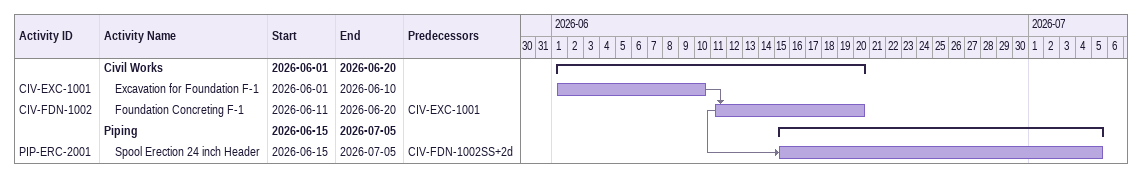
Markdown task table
| ID | Level | Task | Start | Finish | Predecessors |
|---|---|---|---|---|---|
|  | 1 | **Civil Works** | 2026-06-01 | 2026-06-20 |  |
| CIV-EXC-1001 | 2 | Excavation for Foundation F-1 | 2026-06-01 | 2026-06-10 |  |
| CIV-FDN-1002 | 2 | Foundation Concreting F-1 | 2026-06-11 | 2026-06-20 | CIV-EXC-1001 |
|  | 1 | **Piping** | 2026-06-15 | 2026-07-05 |  |
| PIP-ERC-2001 | 2 | Spool Erection 24 inch Header | 2026-06-15 | 2026-07-05 | CIV-FDN-1002SS+2d |
